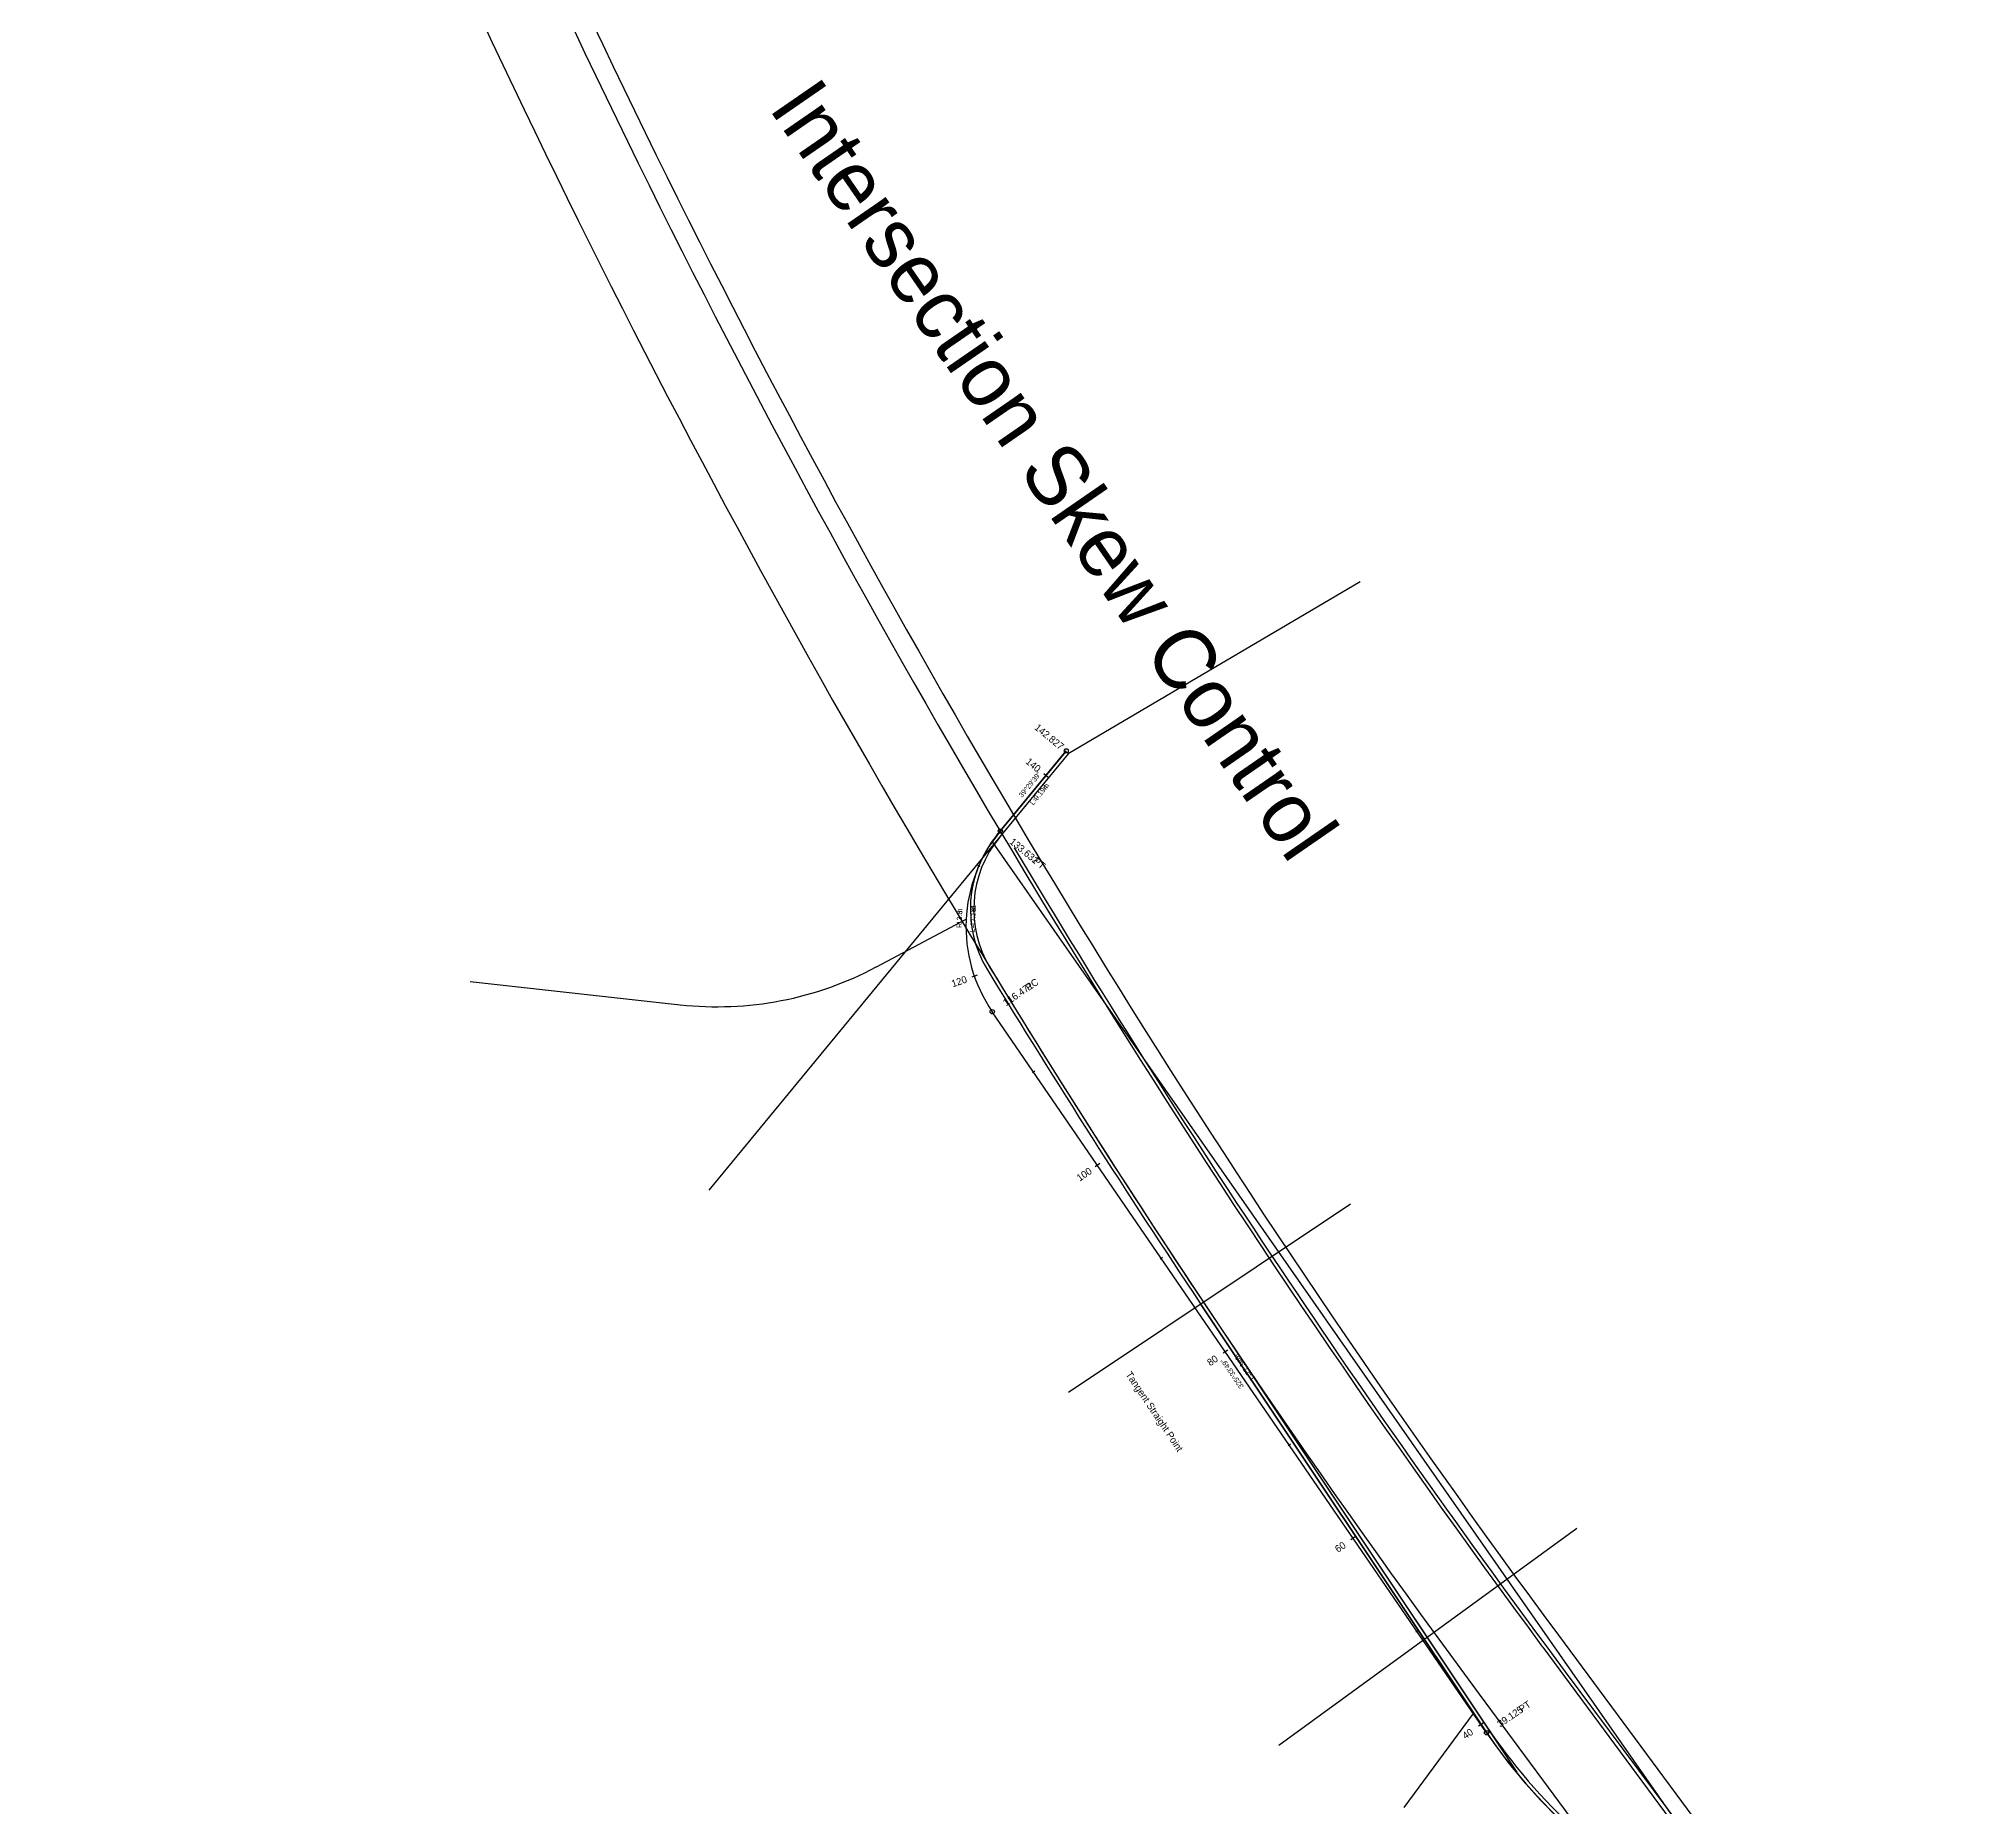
# Model space of a CAD drawing. Extents: x 268779 to 268989, y 5769028 to 5769396.
# Drawn here: x 268786.8 to 268957.3, y 5769113.2 to 5769269.7 of the extents above; entities that cross this region are included whole.
import ezdxf

# ---------------------------------------------------------------- set-up
doc = ezdxf.new("R2010")
doc.units = 0
for name, color, linetype in [('_CIVIL_CONSTRUCTION', 7, 'Continuous'), ('CORRIDOR_GRAPHICS_TEMPLATE_DROP', 7, 'Continuous'), ('CORRIDOR_GRAPHICS_TEMPLATE_INTERVAL', 7, 'Continuous'), ('CORRIDOR_TOP_MESH', 7, 'Continuous'), ('Default', 7, 'Continuous'), ('GEOM_VA_PROFILE INTERSECTION', 7, 'Continuous'), ('KERB_BACK', 7, 'Continuous'), ('KERB_LINE', 7, 'Continuous'), ('KERB_LIP', 7, 'Continuous'), ('KERB_TOP', 7, 'Continuous'), ('MISC_PATH', 7, 'Continuous'), ('SUBSURFACE_PAVEMENT_1', 7, 'Continuous'), ('TEMPLATE_ITL_DNC', 7, 'Continuous')]:
    doc.layers.add(name, color=color, linetype=linetype)

msp = doc.modelspace()

# ---------------------------------------------------------------- linework, layer by layer
at = {"layer": '_CIVIL_CONSTRUCTION'}
for p, q in [((268871.87, 5769199.62), (268877.71, 5769206.72)), ((268914.9, 5769119.85), (268871.16, 5769183.64))]:
    msp.add_line(p, q, dxfattribs=at)
for centre, radius, start, end in [((268882.13, 5769191.16), 13.3, 140.5058, 214.4364), ((268956.38, 5769148.29), 50.3, 214.4364, 242.2691)]:
    msp.add_arc(centre, radius, start, end, dxfattribs=at)
at = {"layer": 'CORRIDOR_GRAPHICS_TEMPLATE_DROP'}
for p, q in [((268870.08, 5769196.49), (268869.85, 5769196.59)), ((268874.92, 5769178.37), (268874.72, 5769178.23)), ((268886.23, 5769161.88), (268886.03, 5769161.74)), ((268897.54, 5769145.38), (268897.34, 5769145.24)), ((268908.85, 5769128.89), (268908.65, 5769128.75))]:
    msp.add_line(p, q, dxfattribs=at)
at = {"layer": 'CORRIDOR_GRAPHICS_TEMPLATE_INTERVAL'}
for p, q in [((268876.11, 5769204.37), (268875.72, 5769204.69)), ((268869.81, 5769186.86), (268869.34, 5769186.7)), ((268880.68, 5769170.2), (268880.27, 5769169.91)), ((268891.99, 5769153.7), (268891.58, 5769153.42)), ((268903.3, 5769137.21), (268902.89, 5769136.92)), ((268914.61, 5769120.71), (268914.2, 5769120.43))]:
    msp.add_line(p, q, dxfattribs=at)
at = {"layer": 'CORRIDOR_TOP_MESH'}
for p, q in [((268860.9, 5769187.6), (268868.85, 5769191.83)), ((268824.96, 5769186.3), (268843.53, 5769184.26)), ((268907.62, 5769113.24), (268913.73, 5769121.56))]:
    msp.add_line(p, q, dxfattribs=at)
msp.add_arc((268846.8, 5769214.08), 30, 263.7481, 298.0229, dxfattribs=at)
at = {"layer": 'Default'}
for p, q in [((268871.87, 5769199.62), (268877.71, 5769206.72)), ((268914.9, 5769119.85), (268871.16, 5769183.64)), ((268914.9, 5769119.85), (268871.16, 5769183.64))]:
    msp.add_line(p, q, dxfattribs=at)
for centre, radius, start, end in [((268882.13, 5769191.16), 13.3, 140.5058, 214.4364), ((268956.38, 5769148.29), 50.3, 214.4364, 242.2691)]:
    msp.add_arc(centre, radius, start, end, dxfattribs=at)
at = {"layer": 'KERB_LIP'}
for centre in [(268877.71, 5769206.72), (268871.87, 5769199.62), (268871.16, 5769183.64), (268914.9, 5769119.85)]:
    msp.add_circle(centre, 0.188, dxfattribs=at)
at = {"layer": 'MISC_PATH'}
for p, q in [((268903.72, 5769221.68), (268877.88, 5769206.44)), ((268877.71, 5769206.72), (268871.57, 5769199.26)), ((268871.57, 5769199.26), (268877.71, 5769206.72)), ((268877.65, 5769206.63), (268871.57, 5769199.26)), ((268877.88, 5769206.44), (268846.09, 5769167.84)), ((268877.88, 5769206.44), (268871.8, 5769199.07)), ((268871.15, 5769198.67), (268944.04, 5769094.29)), ((268860.9, 5769187.6), (268868.85, 5769191.83)), ((268824.96, 5769186.3), (268843.53, 5769184.26)), ((268877.91, 5769149.99), (268902.86, 5769166.64)), ((268889.59, 5769157.79), (268914.56, 5769120.37)), ((268914.56, 5769120.37), (268889.59, 5769157.79)), ((268889.84, 5769157.95), (268917.59, 5769116.36)), ((268889.84, 5769157.95), (268914.81, 5769120.54)), ((268922.88, 5769137.93), (268896.51, 5769118.71)), ((268908.77, 5769128.8), (268908.68, 5769128.92)), ((268921.27, 5769128.47), (268957.28, 5769079.86)), ((268919.87, 5769127.43), (268955.87, 5769078.82)), ((268921.86, 5769125.25), (268936.15, 5769106.09)), ((268914.24, 5769123.26), (268950.25, 5769074.65)), ((268907.62, 5769113.24), (268913.73, 5769121.56))]:
    msp.add_line(p, q, dxfattribs=at)
for centre, radius, start, end in [((269606.95, 5769636.37), 853.3, 197.92762, 216.52812), ((269606.95, 5769636.37), 855.05, 197.92762, 216.52812), ((269606.95, 5769636.37), 862.05, 197.92762, 216.52812), ((268879.52, 5769192.71), 10.3, 140.5275, 211.3791), ((268879.52, 5769192.71), 10.3, 140.5275, 211.3791), ((268879.52, 5769192.71), 10, 140.5275, 211.3791), ((269606.95, 5769636.37), 854.75, 210.84485, 216.72512), ((268846.8, 5769214.08), 30, 263.7481, 298.0229), ((269606.95, 5769636.37), 862.35, 211.37908, 213.70906), ((269606.95, 5769636.37), 862.35, 211.37908, 213.70906), ((269606.95, 5769636.37), 862.05, 211.37908, 213.70906), ((268956.4, 5769148.29), 50.3, 213.7091, 242.2581), ((268956.4, 5769148.29), 50.3, 213.7091, 242.2581), ((268956.4, 5769148.29), 50, 213.7091, 242.2581)]:
    msp.add_arc(centre, radius, start, end, dxfattribs=at)

# ---------------------------------------------------------------- texts
at = {"layer": 'Default'}
for s, height, rotation, p in [('Intersection Skew Control', 5.3445, 304.6059, (268851.3, 5769263.6)), ('Tangent Straight Point', 0.625, 303.8934, (268882.93, 5769151.55))]:
    msp.add_text(s, height=height, rotation=rotation, dxfattribs=at).set_placement(p)
at = {"layer": 'GEOM_VA_PROFILE INTERSECTION'}
for s, rotation, p in [('142.827', 320.5058, (268874.84, 5769208.68)), ('140', 320.5058, (268874.05, 5769205.67)), ('120', 19.2338, (268867.67, 5769185.79)), ('100', 34.4364, (268878.9, 5769168.6)), ('80', 34.4364, (268890.44, 5769152.26)), ('60', 34.4364, (268901.75, 5769135.76)), ('40', 34.4364, (268913.02, 5769119.24))]:
    msp.add_text(s, height=0.625, rotation=rotation, dxfattribs=at).set_placement(p)
at = {"layer": 'KERB_BACK'}
for s, p in [('R', (268868.44, 5769191.04)), ('13.3', (268868.45, 5769191.35)), ('m', (268868.49, 5769192.25))]:
    msp.add_text(s, height=0.45, rotation=87.4711, dxfattribs=at).set_placement(p)
at = {"layer": 'KERB_LINE'}
for s, rotation, p in [('133.632', 320.5058, (268872.63, 5769198.58)), ('PT', 320.5058, (268874.71, 5769196.87)), ('116.471', 34.4364, (268872.37, 5769184.09)), ('PC', 34.4364, (268874.37, 5769185.46)), ('39.125', 34.4364, (268916.11, 5769120.3)), ('PT', 34.4364, (268918.02, 5769121.61))]:
    msp.add_text(s, height=0.625, rotation=rotation, dxfattribs=at).set_placement(p)
at = {"layer": 'KERB_TOP'}
for s, p in [('17.161', (268869.65, 5769191.22)), ('m', (268869.7, 5769192.52)), ('L=', (268869.62, 5769190.66))]:
    msp.add_text(s, height=0.45, rotation=87.4711, dxfattribs=at).set_placement(p)
at = {"layer": 'SUBSURFACE_PAVEMENT_1'}
for s, rotation, p in [('39^29\'39"', 50.5058, (268873.8, 5769202.55)), ('325^33\'49"', 124.4364, (268893.44, 5769150.49))]:
    msp.add_text(s, height=0.45, rotation=rotation, dxfattribs=at).set_placement(p)
at = {"layer": 'TEMPLATE_ITL_DNC'}
for s, rotation, p in [('9.194', 50.5058, (268875.14, 5769202.3)), ('m', 50.5058, (268875.91, 5769203.23)), ('L=', 50.5058, (268874.79, 5769201.87)), ('m', 124.4364, (268893.18, 5769152.99)), ('77.346', 124.4364, (268894.06, 5769151.7)), ('L=', 124.4364, (268894.38, 5769151.23))]:
    msp.add_text(s, height=0.45, rotation=rotation, dxfattribs=at).set_placement(p)

doc.saveas('drawing.dxf')
